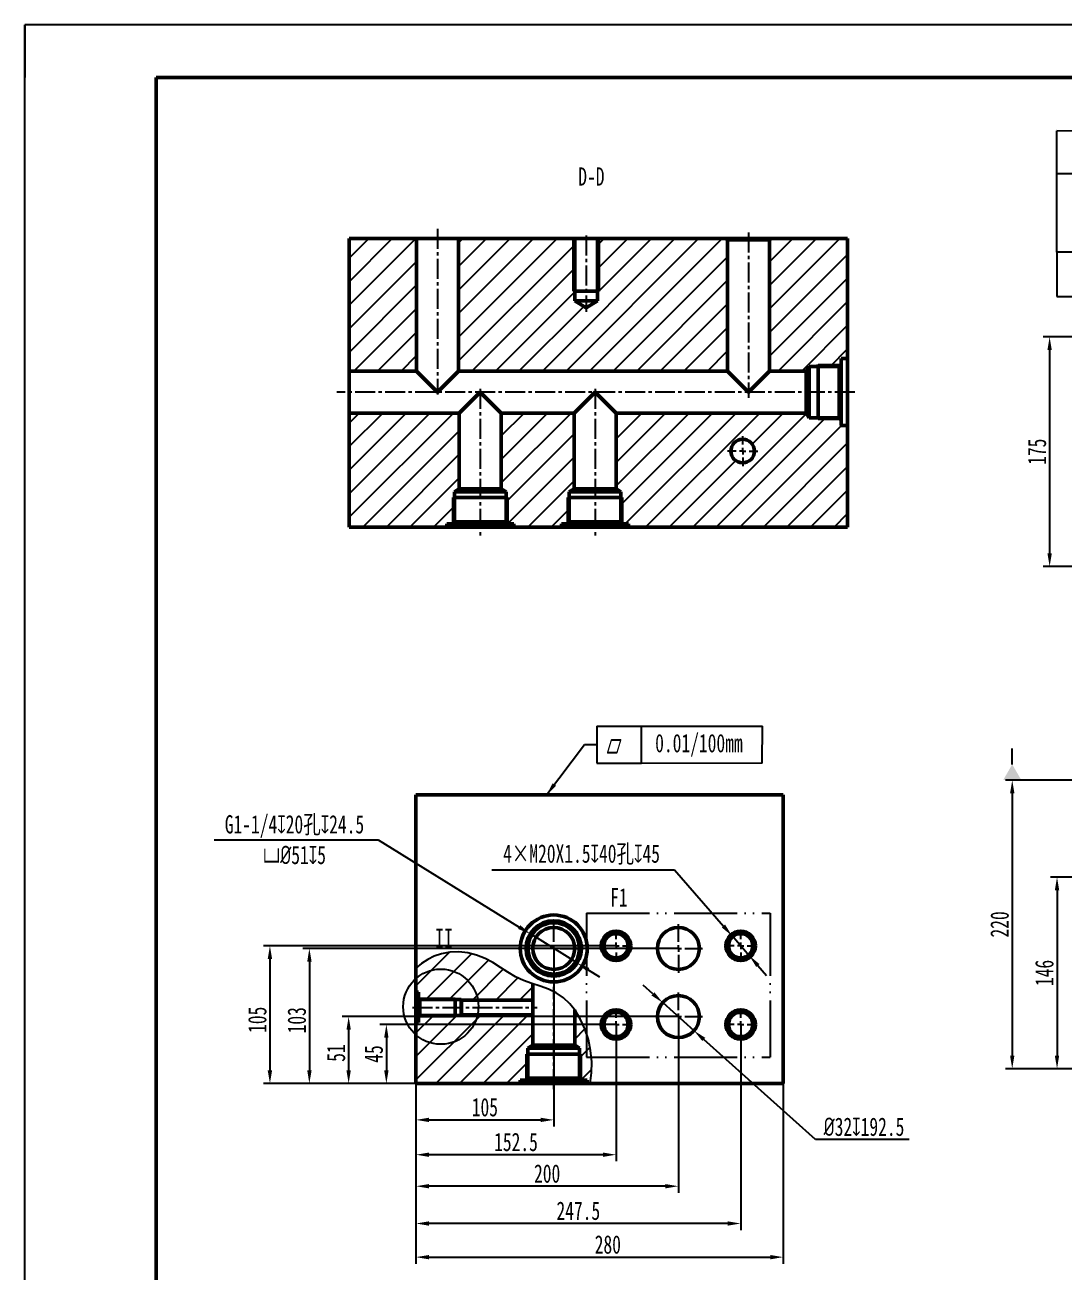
# Model space of a CAD drawing. Header units: millimetres. Extents: x 1810 to 2404, y 10 to 430.
# Drawn here: x 1809.7 to 2007.7, y 192.3 to 430 of the extents above; entities that cross this region are included whole.
import ezdxf
from ezdxf import colors
from ezdxf.entities.mleader import LeaderData, LeaderLine
from ezdxf.math import Vec2, Vec3

# ---------------------------------------------------------------- set-up
doc = ezdxf.new("R2010")
doc.units = ezdxf.units.MM
doc.header["$PDSIZE"] = -1
for name, pattern in [('ACAD_ISO05W100', [33, 24, -3, 0, -3, 0, -3]), ('Amconstr', [9999, 9999, 0]), ('CENTER', [10.16, 6.35, -1.27, 1.27, -1.27]), ('CENTER2', [28.575, 19.05, -3.175, 3.175, -3.175]), ('CENTERX2', [20.32, 12.7, -2.54, 2.54, -2.54])]:
    doc.linetypes.add(name, pattern=pattern)
for name, color, linetype in [('11', 1, 'Continuous'), ('2细线层', 4, 'Continuous'), ('3中心线层', 240, 'CENTERX2'), ('5剖面线层', 2, 'Continuous'), ('中心线', 1, 'CENTER'), ('剖面线', 6, 'Continuous'), ('形位公差', 6, 'Continuous'), ('文字层', 3, 'Continuous')]:
    doc.layers.add(name, color=color, linetype=linetype)
doc.layers.add('1轮廓实线层', color=7, linetype='Continuous', lineweight=50)
doc.layers.add('label 2', color=150, linetype='Continuous', lineweight=25)
doc.styles.add('GB 3.5', font='simfang.ttf', dxfattribs={"width": 0.7, "height": 3.5})
doc.styles.get("Standard").update_dxf_attribs({"font": ''})
doc.styles.get('Standard').set_extended_font_data('宋体')
doc.dimstyles.new('国标', dxfattribs={"dimtxt": 3.5, "dimasz": 2.5, "dimexe": 1.25, "dimexo": 0, "dimtad": 1, "dimlfac": 5, "dimdsep": 46, "dimtxsty": 'GB 3.5', "dimcen": 2.5, "dimclrd": 3, "dimclre": 3, "dimclrt": 3, "dimadec": 0, "dimazin": 0, "dimtfac": 1, "dimtmove": 0, "dimatfit": 3, "dimfxl": 1, "dimlwd": 25, "dimlwe": 25, "dimarcsym": 0})
doc.dimstyles.new('国标1：4', dxfattribs={"dimtxt": 3.5, "dimasz": 2.5, "dimexe": 1.25, "dimexo": 0, "dimtad": 1, "dimlfac": 4, "dimdsep": 46, "dimtxsty": 'GB 3.5', "dimcen": 2.5, "dimclrd": 3, "dimclre": 3, "dimclrt": 3, "dimadec": 0, "dimazin": 0, "dimtfac": 1, "dimtmove": 0, "dimatfit": 3, "dimfxl": 1, "dimlwd": 25, "dimlwe": 25, "dimarcsym": 0})
doc.dimstyles.new('国标1：4$3', dxfattribs={"dimtxt": 3.5, "dimasz": 2.5, "dimexe": 1.25, "dimexo": 0, "dimtad": 1, "dimtih": 1, "dimtoh": 1, "dimlfac": 4, "dimdsep": 46, "dimtxsty": 'GB 3.5', "dimcen": 2.5, "dimclrd": 3, "dimclre": 3, "dimclrt": 3, "dimadec": 0, "dimazin": 0, "dimtfac": 1, "dimtmove": 0, "dimatfit": 3, "dimfxl": 1, "dimlwd": 25, "dimlwe": 25, "dimarcsym": 0})
pattern_1 = [(45, (1810.3103, 11.3598), (-2.245064, 2.245064), [])]
pattern_2 = [(45, (1809.9007, 14.1923), (-2.245064, 2.245064), [])]

# ---------------------------------------------------------------- blocks, each defined once
blk = doc.blocks.new('SW_CENTERMARKSYMBOL_18')
at = {"layer": '中心线', "color": 0}
for p, q in [((0, 1.25), (0, 5.53125)), ((-1.25, 0), (-5.53125, 0)), ((0, 0), (-0.625, 0)), ((0, 0), (0, 0.625)), ((0, 0), (0, -0.625)), ((0, 0), (0.625, 0)), ((1.25, 0), (5.53125, 0)), ((0, -1.25), (0, -5.53125))]:
    blk.add_line(p, q, dxfattribs=at)
blk = doc.blocks.new('SW_CENTERMARKSYMBOL_19')
at = {"layer": '中心线', "color": 0}
for p, q in [((0, 1.25), (0, 4.625)), ((-1.25, 0), (-4.625, 0)), ((0, 0), (-0.625, 0)), ((0, 0), (0, 0.625)), ((0, 0), (0, -0.625)), ((0, 0), (0.625, 0)), ((1.25, 0), (4.625, 0)), ((0, -1.25), (0, -4.625))]:
    blk.add_line(p, q, dxfattribs=at)
blk = doc.blocks.new('SW_CENTERMARKSYMBOL_20')
at = {"layer": '中心线', "color": 0}
for p, q in [((0, 1.25), (0, 4.625)), ((-1.25, 0), (-4.625, 0)), ((0, 0), (-0.625, 0)), ((0, 0), (0, 0.625)), ((0, 0), (0, -0.625)), ((0, 0), (0.625, 0)), ((1.25, 0), (4.625, 0)), ((0, -1.25), (0, -4.625))]:
    blk.add_line(p, q, dxfattribs=at)
blk = doc.blocks.new('SW_CENTERMARKSYMBOL_21')
at = {"layer": '中心线', "color": 0}
for p, q in [((0, 1.25), (0, 2.9375)), ((-1.25, 0), (-2.9375, 0)), ((0, 0), (-0.625, 0)), ((0, 0), (0, 0.625)), ((0, 0), (0, -0.625)), ((0, 0), (0.625, 0)), ((1.25, 0), (2.9375, 0)), ((0, -1.25), (0, -2.9375))]:
    blk.add_line(p, q, dxfattribs=at)
blk = doc.blocks.new('SW_CENTERMARKSYMBOL_22')
at = {"layer": '中心线', "color": 0}
for p, q in [((0, 1.25), (0, 2.9375)), ((-1.25, 0), (-2.9375, 0)), ((0, 0), (-0.625, 0)), ((0, 0), (0, 0.625)), ((0, 0), (0, -0.625)), ((0, 0), (0.625, 0)), ((1.25, 0), (2.9375, 0)), ((0, -1.25), (0, -2.9375))]:
    blk.add_line(p, q, dxfattribs=at)
blk = doc.blocks.new('SW_CENTERMARKSYMBOL_23')
at = {"layer": '中心线', "color": 0}
for p, q in [((0, 1.25), (0, 2.9375)), ((-1.25, 0), (-2.9375, 0)), ((0, 0), (-0.625, 0)), ((0, 0), (0, 0.625)), ((0, 0), (0, -0.625)), ((0, 0), (0.625, 0)), ((1.25, 0), (2.9375, 0)), ((0, -1.25), (0, -2.9375))]:
    blk.add_line(p, q, dxfattribs=at)
blk = doc.blocks.new('SW_CENTERMARKSYMBOL_24')
at = {"layer": '中心线', "color": 0}
for p, q in [((0, 1.25), (0, 2.9375)), ((-1.25, 0), (-2.9375, 0)), ((0, 0), (-0.625, 0)), ((0, 0), (0, 0.625)), ((0, 0), (0, -0.625)), ((0, 0), (0.625, 0)), ((1.25, 0), (2.9375, 0)), ((0, -1.25), (0, -2.9375))]:
    blk.add_line(p, q, dxfattribs=at)
blk = doc.blocks.new('SW_CENTERMARKSYMBOL_40')
at = {"layer": '中心线', "color": 0}
for p, q in [((0, 1.25), (0, 2.875)), ((-1.25, 0), (-2.875, 0)), ((0, 0), (-0.625, 0)), ((0, 0), (0, 0.625)), ((0, 0), (0, -0.625)), ((0, 0), (0.625, 0)), ((1.25, 0), (2.875, 0)), ((0, -1.25), (0, -2.875))]:
    blk.add_line(p, q, dxfattribs=at)
blk = doc.blocks.new('*D68')
at = {"color": 3, "linetype": 'Continuous', "lineweight": 25, "transparency": 16777216}
for p, q in [((1884.17, 228.22), (1884.17, 193.88)), ((1954.17, 228.22), (1954.17, 193.88)), ((1886.67, 195.13), (1951.67, 195.13))]:
    blk.add_line(p, q, dxfattribs=at)
at = {"color": 3, "transparency": 16777216}
for points in [[(1886.67, 195.54), (1886.67, 194.71), (1884.17, 195.13)], [(1951.67, 195.54), (1951.67, 194.71), (1954.17, 195.13)]]:
    blk.add_solid(points, dxfattribs=at)
at = {"layer": 'Defpoints', "color": 0, "transparency": 16777216}
for p in [(1884.17, 228.22), (1954.17, 228.22), (1954.17, 195.13)]:
    blk.add_point(p, dxfattribs=at)
at = {"color": 3, "transparency": 16777216, "insert": (1920.73, 197.52), "char_height": 3.5, "attachment_point": 5, "style": 'GB 3.5'}
blk.add_mtext('280', dxfattribs=at)
blk = doc.blocks.new('*D70')
at = {"color": 3, "linetype": 'Continuous', "lineweight": 25, "transparency": 16777216}
for p, q in [((2075.72, 267.55), (2005.08, 267.55)), ((2006.33, 265.05), (2006.33, 233.55)), ((2075.72, 231.05), (2005.08, 231.05))]:
    blk.add_line(p, q, dxfattribs=at)
at = {"color": 3, "transparency": 16777216}
for points in [[(2005.91, 265.05), (2006.74, 265.05), (2006.33, 267.55)], [(2005.91, 233.55), (2006.74, 233.55), (2006.33, 231.05)]]:
    blk.add_solid(points, dxfattribs=at)
at = {"layer": 'Defpoints', "color": 0, "transparency": 16777216}
for p in [(2075.72, 267.55), (2006.33, 231.05), (2075.72, 231.05)]:
    blk.add_point(p, dxfattribs=at)
at = {"color": 3, "transparency": 16777216, "insert": (2003.93, 249.3), "char_height": 3.5, "attachment_point": 5, "rotation": 90, "style": 'GB 3.5'}
blk.add_mtext('146', dxfattribs=at)
blk = doc.blocks.new('*D71')
at = {"color": 3, "linetype": 'Continuous', "lineweight": 25, "transparency": 16777216}
for p, q in [((2074.62, 286.05), (1996.54, 286.05)), ((1997.79, 283.55), (1997.79, 233.55)), ((2075.04, 231.05), (1996.54, 231.05))]:
    blk.add_line(p, q, dxfattribs=at)
at = {"color": 3, "transparency": 16777216}
for points in [[(1997.38, 283.55), (1998.21, 283.55), (1997.79, 286.05)], [(1997.38, 233.55), (1998.21, 233.55), (1997.79, 231.05)]]:
    blk.add_solid(points, dxfattribs=at)
at = {"layer": 'Defpoints', "color": 0, "transparency": 16777216}
for p in [(2074.62, 286.05), (1997.79, 231.05), (2075.04, 231.05)]:
    blk.add_point(p, dxfattribs=at)
at = {"color": 3, "transparency": 16777216, "insert": (1995.4, 258.55), "char_height": 3.5, "attachment_point": 5, "rotation": 90, "style": 'GB 3.5'}
blk.add_mtext('220', dxfattribs=at)
blk = doc.blocks.new('*D75')
at = {"color": 3, "linetype": 'Continuous', "lineweight": 25, "transparency": 16777216}
for p, q in [((1922.3, 239.47), (1877.28, 239.47)), ((1878.53, 236.97), (1878.53, 230.72)), ((1922.3, 228.22), (1877.28, 228.22))]:
    blk.add_line(p, q, dxfattribs=at)
at = {"color": 3, "transparency": 16777216}
for points in [[(1878.11, 236.97), (1878.94, 236.97), (1878.53, 239.47)], [(1878.11, 230.72), (1878.94, 230.72), (1878.53, 228.22)]]:
    blk.add_solid(points, dxfattribs=at)
at = {"layer": 'Defpoints', "color": 0, "transparency": 16777216}
for p in [(1922.3, 239.47), (1878.53, 228.22), (1922.3, 228.22)]:
    blk.add_point(p, dxfattribs=at)
at = {"color": 3, "transparency": 16777216, "insert": (1876.13, 233.85), "char_height": 3.5, "attachment_point": 5, "rotation": 90, "style": 'GB 3.5'}
blk.add_mtext('45', dxfattribs=at)
blk = doc.blocks.new('*D76')
at = {"color": 3, "linetype": 'Continuous', "lineweight": 25, "transparency": 16777216}
for p, q in [((1934.17, 240.97), (1870.09, 240.97)), ((1871.34, 238.47), (1871.34, 230.72)), ((1934.17, 228.22), (1870.09, 228.22))]:
    blk.add_line(p, q, dxfattribs=at)
at = {"color": 3, "transparency": 16777216}
for points in [[(1870.93, 238.47), (1871.76, 238.47), (1871.34, 240.97)], [(1870.93, 230.72), (1871.76, 230.72), (1871.34, 228.22)]]:
    blk.add_solid(points, dxfattribs=at)
at = {"layer": 'Defpoints', "color": 0, "transparency": 16777216}
for p in [(1934.17, 240.97), (1871.34, 228.22), (1934.17, 228.22)]:
    blk.add_point(p, dxfattribs=at)
at = {"color": 3, "transparency": 16777216, "insert": (1868.95, 234.03), "char_height": 3.5, "attachment_point": 5, "rotation": 90, "style": 'GB 3.5'}
blk.add_mtext('51', dxfattribs=at)
blk = doc.blocks.new('*D77')
at = {"color": 3, "linetype": 'Continuous', "lineweight": 25, "transparency": 16777216}
for p, q in [((1934.17, 253.97), (1862.61, 253.97)), ((1863.86, 251.47), (1863.86, 230.72)), ((1934.17, 228.22), (1862.61, 228.22))]:
    blk.add_line(p, q, dxfattribs=at)
at = {"color": 3, "transparency": 16777216}
for points in [[(1863.45, 251.47), (1864.28, 251.47), (1863.86, 253.97)], [(1863.45, 230.72), (1864.28, 230.72), (1863.86, 228.22)]]:
    blk.add_solid(points, dxfattribs=at)
at = {"layer": 'Defpoints', "color": 0, "transparency": 16777216}
for p in [(1934.17, 253.97), (1863.86, 228.22), (1934.17, 228.22)]:
    blk.add_point(p, dxfattribs=at)
at = {"color": 3, "transparency": 16777216, "insert": (1861.47, 240.28), "char_height": 3.5, "attachment_point": 5, "rotation": 90, "style": 'GB 3.5'}
blk.add_mtext('103', dxfattribs=at)
blk = doc.blocks.new('*D78')
at = {"color": 3, "linetype": 'Continuous', "lineweight": 25, "transparency": 16777216}
for p, q in [((1922.3, 254.47), (1855.09, 254.47)), ((1856.34, 251.97), (1856.34, 230.72)), ((1922.3, 228.22), (1855.09, 228.22))]:
    blk.add_line(p, q, dxfattribs=at)
at = {"color": 3, "transparency": 16777216}
for points in [[(1855.92, 251.97), (1856.76, 251.97), (1856.34, 254.47)], [(1855.92, 230.72), (1856.76, 230.72), (1856.34, 228.22)]]:
    blk.add_solid(points, dxfattribs=at)
at = {"layer": 'Defpoints', "color": 0, "transparency": 16777216}
for p in [(1922.3, 254.47), (1856.34, 228.22), (1922.3, 228.22)]:
    blk.add_point(p, dxfattribs=at)
at = {"color": 3, "transparency": 16777216, "insert": (1853.95, 240.37), "char_height": 3.5, "attachment_point": 5, "rotation": 90, "style": 'GB 3.5'}
blk.add_mtext('105', dxfattribs=at)
blk = doc.blocks.new('*D79')
at = {"color": 3, "linetype": 'Continuous', "lineweight": 25, "transparency": 16777216}
for p, q in [((1910.42, 253.97), (1910.42, 220.04)), ((1884.17, 228.22), (1884.17, 220.04)), ((1886.67, 221.29), (1907.92, 221.29))]:
    blk.add_line(p, q, dxfattribs=at)
at = {"color": 3, "transparency": 16777216}
for points in [[(1886.67, 221.71), (1886.67, 220.88), (1884.17, 221.29)], [(1907.92, 221.71), (1907.92, 220.88), (1910.42, 221.29)]]:
    blk.add_solid(points, dxfattribs=at)
at = {"layer": 'Defpoints', "color": 0, "transparency": 16777216}
for p in [(1910.42, 253.97), (1884.17, 228.22), (1910.42, 221.29)]:
    blk.add_point(p, dxfattribs=at)
at = {"color": 3, "transparency": 16777216, "insert": (1897.3, 223.69), "char_height": 3.5, "attachment_point": 5, "style": 'GB 3.5'}
blk.add_mtext('105', dxfattribs=at)
blk = doc.blocks.new('*D80')
at = {"color": 3, "linetype": 'Continuous', "lineweight": 25, "transparency": 16777216}
for p, q in [((1922.3, 239.47), (1922.3, 213.4)), ((1884.17, 228.22), (1884.17, 213.4)), ((1919.8, 214.65), (1886.67, 214.65))]:
    blk.add_line(p, q, dxfattribs=at)
at = {"color": 3, "transparency": 16777216}
for points in [[(1886.67, 215.07), (1886.67, 214.24), (1884.17, 214.65)], [(1919.8, 215.07), (1919.8, 214.24), (1922.3, 214.65)]]:
    blk.add_solid(points, dxfattribs=at)
at = {"layer": 'Defpoints', "color": 0, "transparency": 16777216}
for p in [(1922.3, 239.47), (1884.17, 228.22), (1884.17, 214.65)]:
    blk.add_point(p, dxfattribs=at)
at = {"color": 3, "transparency": 16777216, "insert": (1903.23, 217.06), "char_height": 3.5, "attachment_point": 5, "style": 'GB 3.5'}
blk.add_mtext('152.5', dxfattribs=at)
blk = doc.blocks.new('*D81')
at = {"color": 3, "linetype": 'Continuous', "lineweight": 25, "transparency": 16777216}
for p, q in [((1934.17, 240.97), (1934.17, 207.4)), ((1884.17, 228.22), (1884.17, 207.4)), ((1931.67, 208.65), (1886.67, 208.65))]:
    blk.add_line(p, q, dxfattribs=at)
at = {"color": 3, "transparency": 16777216}
for points in [[(1886.67, 209.06), (1886.67, 208.23), (1884.17, 208.65)], [(1931.67, 209.06), (1931.67, 208.23), (1934.17, 208.65)]]:
    blk.add_solid(points, dxfattribs=at)
at = {"layer": 'Defpoints', "color": 0, "transparency": 16777216}
for p in [(1934.17, 240.97), (1884.17, 228.22), (1884.17, 208.65)]:
    blk.add_point(p, dxfattribs=at)
at = {"color": 3, "transparency": 16777216, "insert": (1909.17, 211.04), "char_height": 3.5, "attachment_point": 5, "style": 'GB 3.5'}
blk.add_mtext('200', dxfattribs=at)
blk = doc.blocks.new('*D82')
at = {"color": 3, "linetype": 'Continuous', "lineweight": 25, "transparency": 16777216}
for p, q in [((1946.05, 239.47), (1946.05, 200.29)), ((1884.17, 228.22), (1884.17, 200.29)), ((1943.55, 201.54), (1886.67, 201.54))]:
    blk.add_line(p, q, dxfattribs=at)
at = {"color": 3, "transparency": 16777216}
for points in [[(1886.67, 201.96), (1886.67, 201.12), (1884.17, 201.54)], [(1943.55, 201.96), (1943.55, 201.12), (1946.05, 201.54)]]:
    blk.add_solid(points, dxfattribs=at)
at = {"layer": 'Defpoints', "color": 0, "transparency": 16777216}
for p in [(1946.05, 239.47), (1884.17, 228.22), (1884.17, 201.54)]:
    blk.add_point(p, dxfattribs=at)
at = {"color": 3, "transparency": 16777216, "insert": (1915.11, 203.95), "char_height": 3.5, "attachment_point": 5, "style": 'GB 3.5'}
blk.add_mtext('247.5', dxfattribs=at)
blk = doc.blocks.new('*D109')
at = {"color": 3, "linetype": 'Continuous', "lineweight": 25, "transparency": 16777216}
for p, q in [((2068.67, 370.52), (2003.67, 370.52)), ((2004.92, 368.02), (2004.92, 329.27)), ((2021.79, 326.77), (2003.67, 326.77))]:
    blk.add_line(p, q, dxfattribs=at)
at = {"color": 3, "transparency": 16777216}
for points in [[(2004.5, 368.02), (2005.33, 368.02), (2004.92, 370.52)], [(2004.5, 329.27), (2005.33, 329.27), (2004.92, 326.77)]]:
    blk.add_solid(points, dxfattribs=at)
at = {"layer": 'Defpoints', "color": 0, "transparency": 16777216}
for p in [(2068.67, 370.52), (2004.92, 326.77), (2021.79, 326.77)]:
    blk.add_point(p, dxfattribs=at)
at = {"color": 3, "transparency": 16777216, "insert": (2002.52, 348.65), "char_height": 3.5, "attachment_point": 5, "rotation": 90, "style": 'GB 3.5'}
blk.add_mtext('175', dxfattribs=at)
blk = doc.blocks.new('*D132')
at = {"color": 3, "linetype": 'Continuous', "lineweight": 25, "transparency": 16777216}
for p, q in [((1898.62, 268.94), (1933.44, 268.94)), ((1933.44, 268.94), (1942.76, 258.24)), ((1947.69, 252.59), (1944.4, 256.36)), ((1949.33, 250.7), (1950.97, 248.82))]:
    blk.add_line(p, q, dxfattribs=at)
at = {"color": 3, "transparency": 16777216}
for points in [[(1943.08, 258.52), (1942.45, 257.97), (1944.4, 256.36)], [(1949.64, 250.98), (1949.02, 250.43), (1947.69, 252.59)]]:
    blk.add_solid(points, dxfattribs=at)
at = {"layer": 'Defpoints', "color": 0, "transparency": 16777216}
for p in [(1944.4, 256.36), (1947.69, 252.59)]:
    blk.add_point(p, dxfattribs=at)
at = {"color": 3, "transparency": 16777216, "insert": (1915.72, 271.86), "char_height": 3.5, "attachment_point": 5, "style": 'GB 3.5'}
blk.add_mtext('4×M20X1.5{\\fGDT|b0|i0|c134|p2;x}40孔{\\fGDT|b0|i0|c134|p2;x}45', dxfattribs=at)
blk = doc.blocks.new('*D140')
at = {"color": 3, "linetype": 'Continuous', "lineweight": 25, "transparency": 16777216}
for p, q in [((1845.7, 274.69), (1876.97, 274.69)), ((1876.97, 274.69), (1903.84, 258.05)), ((1914.87, 251.21), (1905.97, 256.73)), ((1917, 249.9), (1919.13, 248.58))]:
    blk.add_line(p, q, dxfattribs=at)
at = {"color": 3, "transparency": 16777216}
for points in [[(1904.06, 258.4), (1903.62, 257.69), (1905.97, 256.73)], [(1917.22, 250.25), (1916.78, 249.54), (1914.87, 251.21)]]:
    blk.add_solid(points, dxfattribs=at)
at = {"layer": 'Defpoints', "color": 0, "transparency": 16777216}
for p in [(1905.97, 256.73), (1914.87, 251.21)]:
    blk.add_point(p, dxfattribs=at)
at = {"color": 3, "transparency": 16777216, "insert": (1861.02, 274.69), "char_height": 3.5, "attachment_point": 5, "style": 'GB 3.5'}
blk.add_mtext('G1-1/4{\\fGDT|b0|i0|c134|p2;x}20孔{\\fGDT|b0|i0|c134|p2;x}24.5\\P{\\Fgdt|c134;v\\fISOCPEUR|b0|i0|c0|p34;%%C\\fSimSun|b0|i0|c134|p2;51\\fGDT|b0|i0|c134|p2;x\\fSimSun|b0|i0|c134|p2;5}', dxfattribs=at)
blk = doc.blocks.new('*D142')
at = {"color": 3, "linetype": 'Continuous', "lineweight": 25, "transparency": 16777216}
for p, q in [((1929.33, 245.31), (1927.47, 246.98)), ((1931.19, 243.64), (1937.15, 238.3)), ((1960.31, 217.55), (1939.01, 236.63)), ((1978.14, 217.55), (1960.31, 217.55))]:
    blk.add_line(p, q, dxfattribs=at)
at = {"color": 3, "transparency": 16777216}
for points in [[(1929.61, 245.62), (1929.05, 245), (1931.19, 243.64)], [(1939.29, 236.94), (1938.73, 236.32), (1937.15, 238.3)]]:
    blk.add_solid(points, dxfattribs=at)
at = {"layer": 'Defpoints', "color": 0, "transparency": 16777216}
for p in [(1931.19, 243.64), (1937.15, 238.3)]:
    blk.add_point(p, dxfattribs=at)
at = {"color": 3, "transparency": 16777216, "insert": (1969.54, 219.96), "char_height": 3.5, "attachment_point": 5, "style": 'GB 3.5'}
blk.add_mtext('{\\fISOCPEUR|b0|i0|c0|p34;%%C}32{\\fGDT|b0|i0|c134|p2;x}192.5', dxfattribs=at)
blk = doc.blocks.new('_DatumFilled')
at = {"color": 0, "linetype": 'ByBlock'}
blk.add_solid([(0, 0.577), (-1, 0), (0, -0.577)], dxfattribs=at)

msp = doc.modelspace()

# ---------------------------------------------------------------- hatches: boundary and pattern name
at = {"layer": '5剖面线层'}
h = msp.add_hatch(dxfattribs=at)
h.set_pattern_fill('ANSI31', color=256, style=0)
h.set_pattern_definition(pattern_2)
h.paths.add_polyline_path([(1884.301, 389.2693), (1871.426, 389.2693), (1871.426, 364.0193), (1884.301, 364.0193)], flags=0)
h = msp.add_hatch(dxfattribs=at)
h.set_pattern_fill('ANSI31', color=256, style=0)
h.set_pattern_definition(pattern_2)
h.paths.add_polyline_path([(1918.7897, 377.3943), (1916.6022, 376.0799), (1914.4147, 377.3943), (1914.4147, 389.2693), (1892.301, 389.2693), (1892.301, 364.0193), (1943.5522, 364.0193), (1943.5522, 389.0193), (1943.3022, 389.2693), (1918.7897, 389.2693)], flags=0)
h = msp.add_hatch(dxfattribs=at)
h.set_pattern_fill('ANSI31', color=256, style=0)
h.set_pattern_definition(pattern_2)
h.paths.add_polyline_path([(1951.8022, 389.2693), (1951.5522, 389.0193), (1951.5522, 364.0193), (1958.5239, 364.0193), (1959.0685, 364.9256), (1964.801, 364.9256), (1965.176, 365.3006), (1965.176, 366.3943), (1966.426, 366.3943), (1966.426, 389.2693)], flags=0)
h = msp.add_hatch(dxfattribs=at)
h.set_pattern_fill('ANSI31', color=256, style=0)
h.set_pattern_definition(pattern_2)
h.paths.add_polyline_path([(1892.426, 356.0193), (1871.426, 356.0193), (1871.426, 334.2693), (1890.051, 334.2693), (1890.051, 334.8943), (1891.1447, 334.8943), (1891.5197, 335.2693), (1891.5197, 341.0193), (1892.426, 341.5639)], flags=0)
h = msp.add_hatch(dxfattribs=at)
h.set_pattern_fill('ANSI31', color=256, style=0)
h.set_pattern_definition(pattern_2)
h.paths.add_polyline_path([(1913.0197, 334.8943), (1913.3947, 335.2693), (1913.3947, 341.0193), (1914.301, 341.5639), (1914.301, 356.0193), (1900.426, 356.0193), (1900.426, 341.5639), (1901.3322, 341.0193), (1901.3322, 335.2693), (1901.7072, 334.8943), (1902.801, 334.8943), (1902.801, 334.2693), (1911.926, 334.2693), (1911.926, 334.8943)], flags=0)
h = msp.add_hatch(dxfattribs=at)
h.set_pattern_fill('ANSI31', color=256, style=0)
h.set_pattern_definition(pattern_2)
h.paths.add_polyline_path([(1923.5822, 334.8943), (1924.676, 334.8943), (1924.676, 334.2693), (1966.426, 334.2693), (1966.426, 353.6443), (1965.176, 353.6443), (1965.176, 354.7381), (1964.801, 355.1131), (1959.0685, 355.1131), (1958.5239, 356.0193), (1922.301, 356.0193), (1922.301, 341.5639), (1923.2072, 341.0193), (1923.2072, 335.2693)], flags=0)
edge = h.paths.add_edge_path(flags=0)
edge.add_arc((1946.426, 348.7693), 2.25, 0, 360)
h = msp.add_hatch(dxfattribs=at)
h.set_pattern_fill('ANSI31', color=256, style=0)
h.set_pattern_definition(pattern_1)
edge = h.paths.add_edge_path(flags=0)
edge.add_line((1884.171, 250.1886), (1884.171, 245.6079))
edge.add_line((1884.171, 245.6079), (1884.671, 245.6079))
edge.add_line((1884.671, 245.6079), (1884.671, 244.5939))
edge.add_spline(control_points=[(1884.671, 244.5939), (1884.7572, 244.4759), (1884.8411, 244.3561), (1884.921, 244.2337)], knot_values=[0.00000118, 0.00000118, 0.00000118, 0.00000118, 0.00175159, 0.00175159, 0.00175159, 0.00175159], weights=[1, 1, 1, 1], degree=3, periodic=0)
edge.add_line((1884.921, 244.2337), (1892.796, 244.2337))
edge.add_spline(control_points=[(1892.796, 244.2337), (1892.8087, 244.2013), (1892.8213, 244.1688), (1892.8336, 244.1363)], knot_values=[0.00000189, 0.00000189, 0.00000189, 0.00000189, 0.00041513, 0.00041513, 0.00041513, 0.00041513], weights=[1, 1, 1, 1], degree=3, periodic=0)
edge.add_line((1892.8336, 244.1363), (1906.421, 244.1363))
edge.add_line((1906.421, 244.1363), (1906.421, 247.2399))
edge.add_spline(control_points=[(1906.421, 247.2399), (1905.5931, 247.5128), (1902.0304, 248.7616), (1897.2471, 253.2116), (1889.045, 253.7095), (1885.4827, 251.4227), (1884.171, 250.1886)], knot_values=[0.72088691, 0.72088691, 0.72088691, 0.72088691, 0.74220425, 0.81332786, 0.87811721, 0.92351769, 0.92351769, 0.92351769, 0.92351769], weights=[1, 1, 1, 1, 1, 1, 1], degree=3, periodic=0)
h = msp.add_hatch(dxfattribs=at)
h.set_pattern_fill('ANSI31', color=256, style=0)
h.set_pattern_definition(pattern_1)
edge = h.paths.add_edge_path(flags=0)
edge.add_line((1905.1398, 228.8471), (1905.5148, 229.2221))
edge.add_line((1905.5148, 229.2221), (1905.5148, 234.9721))
edge.add_line((1905.5148, 234.9721), (1906.421, 235.5166))
edge.add_line((1906.421, 235.5166), (1906.421, 241.3078))
edge.add_line((1906.421, 241.3078), (1892.8336, 241.3078))
edge.add_spline(control_points=[(1892.8336, 241.3078), (1892.8213, 241.2753), (1892.8087, 241.2428), (1892.796, 241.2104)], knot_values=[0.01198142, 0.01198142, 0.01198142, 0.01198142, 0.01239469, 0.01239469, 0.01239469, 0.01239469], weights=[1, 1, 1, 1], degree=3, periodic=0)
edge.add_line((1892.796, 241.2104), (1884.921, 241.2104))
edge.add_spline(control_points=[(1884.921, 241.2104), (1884.8411, 241.0881), (1884.7572, 240.9682), (1884.671, 240.8502)], knot_values=[0.01486681, 0.01486681, 0.01486681, 0.01486681, 0.01663358, 0.01663358, 0.01663358, 0.01663358], weights=[1, 1, 1, 1], degree=3, periodic=0)
edge.add_line((1884.671, 240.8502), (1884.671, 239.8362))
edge.add_line((1884.671, 239.8362), (1884.171, 239.8362))
edge.add_line((1884.171, 239.8362), (1884.171, 228.2221))
edge.add_line((1884.171, 228.2221), (1904.046, 228.2221))
edge.add_line((1904.046, 228.2221), (1904.046, 228.8471))
edge.add_line((1904.046, 228.8471), (1905.1398, 228.8471))
h = msp.add_hatch(dxfattribs=at)
h.set_pattern_fill('ANSI31', color=256, style=0)
h.set_pattern_definition(pattern_1)
edge = h.paths.add_edge_path(flags=0)
edge.add_line((1914.421, 242.2642), (1914.421, 235.5166))
edge.add_line((1914.421, 235.5166), (1915.3273, 234.9721))
edge.add_line((1915.3273, 234.9721), (1915.3273, 229.2221))
edge.add_line((1915.3273, 229.2221), (1915.7023, 228.8471))
edge.add_line((1915.7023, 228.8471), (1916.796, 228.8471))
edge.add_line((1916.796, 228.8471), (1916.796, 228.2221))
edge.add_line((1916.796, 228.2221), (1917.3359, 228.2221))
edge.add_spline(control_points=[(1917.3359, 228.2221), (1917.7915, 230.4817), (1917.7447, 235.5163), (1915.8662, 240.2724), (1914.421, 242.2642)], knot_values=[0.52600566, 0.52600566, 0.52600566, 0.52600566, 0.58132792, 0.6411425, 0.6411425, 0.6411425, 0.6411425], weights=[1, 1, 1, 1, 1], degree=3, periodic=0)

# ---------------------------------------------------------------- linework, layer by layer
for p, q in [((2013.3184, 409.7141), (2006.3184, 409.7914)), ((2006.3184, 386.7158), (2006.3184, 409.7914)), ((2006.3184, 401.7146), (2013.3184, 401.7146)), ((1914.1022, 379.2693), (1914.1022, 389.2693)), ((1919.1022, 389.2693), (1919.1022, 379.2693)), ((2013.3184, 386.7158), (2006.3184, 386.7158)), ((2006.3184, 386.7158), (2006.3184, 378.2158)), ((2006.3184, 378.2158), (2013.3184, 378.2158)), ((1960.801, 365.2581), (1965.1335, 365.2581)), ((1965.1335, 354.7806), (1960.801, 354.7806)), ((1891.1872, 334.9368), (1891.1872, 339.8943)), ((1901.6647, 339.8943), (1901.6647, 334.9368)), ((1913.0622, 334.9368), (1913.0622, 339.8943)), ((1923.5397, 339.8943), (1923.5397, 334.9368)), ((1918.6239, 296.3167), (1918.6239, 289.3167)), ((1918.6239, 296.3167), (1950.1995, 296.3167)), ((1927.1239, 289.3167), (1927.1239, 296.3167)), ((1928.2894, 296.3167), (1936.7894, 296.3167)), ((1950.1222, 289.3167), (1950.1995, 296.3167)), ((1918.6239, 289.3167), (1927.1239, 289.3167)), ((1927.1239, 289.3167), (1950.1228, 289.3718)), ((1884.671, 244.5074), (1891.671, 244.5074)), ((1891.671, 240.9367), (1884.671, 240.9367)), ((1905.1823, 228.8896), (1905.1823, 233.8471)), ((1915.6598, 233.8471), (1915.6598, 228.8896))]:
    msp.add_line(p, q)
at = {"flags": 128}
msp.add_lwpolyline([(1917.3359, 228.2221), (1917.6174, 230.2804), (1917.6526, 232.3882), (1917.4502, 234.5099), (1917.0187, 236.6091), (1916.3636, 238.641), (1915.488, 240.5549), (1914.5745, 242.0484), (1913.5065, 243.3891), (1912.2858, 244.5461), (1910.9145, 245.4883), (1909.4049, 246.209), (1907.835, 246.7777), (1906.2332, 247.3021), (1904.6535, 247.875), (1903.147, 248.5841), (1901.6888, 249.4453), (1900.2628, 250.3692), (1898.8237, 251.2754), (1897.3258, 252.0831), (1895.7254, 252.7133), (1894.0575, 253.1157), (1892.3469, 253.2959), (1890.6479, 253.2476), (1889.015, 252.9648), (1887.6697, 252.5174), (1886.4203, 251.8943), (1885.2574, 251.1124), (1884.171, 250.1886)], dxfattribs=at)
for centre, radius in [((1910.421, 253.9721), 5.2388), ((1922.296, 254.4721), 2.5), ((1946.046, 254.4721), 2.5), ((1922.296, 239.4721), 2.5), ((1946.046, 239.4721), 2.5)]:
    msp.add_arc(centre, radius, 255, 195)
at = {"layer": '11', "linetype": 'ACAD_ISO05W100', "ltscale": 0.5}
for p, q in [((1916.671, 260.7221), (1951.671, 260.7221)), ((1916.671, 260.7221), (1916.671, 233.2221)), ((1951.671, 260.7221), (1951.671, 233.2221)), ((1916.671, 233.2221), (1951.671, 233.2221))]:
    msp.add_line(p, q, dxfattribs=at)
at = {"layer": '1轮廓实线层'}
for p, q in [((1834.6617, 20), (1834.6617, 420)), ((2393.6617, 420), (1834.6617, 420)), ((1871.426, 389.2693), (1871.426, 364.0193)), ((1884.301, 389.2693), (1871.426, 389.2693)), ((1884.301, 364.0193), (1884.301, 389.2693)), ((1892.301, 389.2693), (1884.301, 389.2693)), ((1892.301, 389.2693), (1892.301, 364.0193)), ((1914.4147, 389.2693), (1892.301, 389.2693)), ((1914.4147, 377.3943), (1914.4147, 389.2693)), ((1918.7897, 389.2693), (1914.4147, 389.2693)), ((1918.7897, 389.2693), (1918.7897, 377.3943)), ((1943.3022, 389.2693), (1918.7897, 389.2693)), ((1943.3022, 389.2693), (1943.5522, 389.0193)), ((1943.3022, 389.2693), (1951.8022, 389.2693)), ((1951.5522, 389.0193), (1943.5522, 389.0193)), ((1943.5522, 364.0193), (1943.5522, 389.0193)), ((1951.5522, 389.0193), (1951.8022, 389.2693)), ((1951.5522, 389.0193), (1951.5522, 364.0193)), ((1966.426, 389.2693), (1951.8022, 389.2693)), ((1966.426, 366.3943), (1966.426, 389.2693)), ((1914.4147, 379.2693), (1914.1022, 379.2693)), ((1919.1022, 379.2693), (1918.7897, 379.2693)), ((1916.6022, 376.0799), (1914.4147, 377.3943)), ((1918.7897, 377.3943), (1914.4147, 377.3943)), ((1918.7897, 377.3943), (1916.6022, 376.0799)), ((1965.176, 366.3943), (1966.426, 366.3943)), ((1965.176, 366.3943), (1965.176, 365.3006)), ((1966.426, 353.6443), (1966.426, 366.3943)), ((1871.426, 364.0193), (1871.426, 356.0193)), ((1871.426, 364.0193), (1884.301, 364.0193)), ((1888.301, 360.0193), (1884.301, 364.0193)), ((1892.301, 364.0193), (1888.301, 360.0193)), ((1892.301, 364.0193), (1943.5522, 364.0193)), ((1947.5522, 360.0193), (1943.5522, 364.0193)), ((1951.5522, 364.0193), (1947.5522, 360.0193)), ((1951.5522, 364.0193), (1958.5239, 364.0193)), ((1958.5239, 364.0193), (1959.0685, 364.9256)), ((1958.5239, 356.0193), (1958.5239, 364.0193)), ((1959.0685, 364.9256), (1964.801, 364.9256)), ((1959.0685, 355.1131), (1959.0685, 364.9256)), ((1960.801, 364.9256), (1960.801, 365.2581)), ((1965.176, 365.3006), (1964.801, 364.9256)), ((1964.801, 355.1131), (1964.801, 364.9256)), ((1965.176, 365.3006), (1965.176, 354.7381)), ((1892.426, 356.0193), (1896.426, 360.0193)), ((1896.426, 360.0193), (1900.426, 356.0193)), ((1914.301, 356.0193), (1918.301, 360.0193)), ((1918.301, 360.0193), (1922.301, 356.0193)), ((1892.426, 356.0193), (1871.426, 356.0193)), ((1871.426, 356.0193), (1871.426, 334.2693)), ((1892.426, 341.5639), (1892.426, 356.0193)), ((1914.301, 356.0193), (1900.426, 356.0193)), ((1900.426, 356.0193), (1900.426, 341.5639)), ((1914.301, 341.5639), (1914.301, 356.0193)), ((1922.301, 356.0193), (1922.301, 341.5639)), ((1958.5239, 356.0193), (1922.301, 356.0193)), ((1959.0685, 355.1131), (1958.5239, 356.0193)), ((1964.801, 355.1131), (1959.0685, 355.1131)), ((1960.801, 354.7806), (1960.801, 355.1131)), ((1964.801, 355.1131), (1965.176, 354.7381)), ((1965.176, 354.7381), (1965.176, 353.6443)), ((1966.426, 353.6443), (1965.176, 353.6443)), ((1966.426, 334.2693), (1966.426, 353.6443)), ((1891.5197, 341.0193), (1892.426, 341.5639)), ((1891.5197, 341.0193), (1901.3322, 341.0193)), ((1891.5197, 335.2693), (1891.5197, 341.0193)), ((1892.426, 341.5639), (1900.426, 341.5639)), ((1900.426, 341.5639), (1901.3322, 341.0193)), ((1901.3322, 341.0193), (1901.3322, 335.2693)), ((1913.3947, 341.0193), (1914.301, 341.5639)), ((1913.3947, 341.0193), (1923.2072, 341.0193)), ((1913.3947, 335.2693), (1913.3947, 341.0193)), ((1914.301, 341.5639), (1922.301, 341.5639)), ((1922.301, 341.5639), (1923.2072, 341.0193)), ((1923.2072, 341.0193), (1923.2072, 335.2693)), ((1891.1872, 339.8943), (1891.5197, 339.8943)), ((1901.3322, 339.8943), (1901.6647, 339.8943)), ((1913.0622, 339.8943), (1913.3947, 339.8943)), ((1923.2072, 339.8943), (1923.5397, 339.8943)), ((1891.5197, 335.2693), (1891.1447, 334.8943)), ((1891.5197, 335.2693), (1901.3322, 335.2693)), ((1901.7072, 334.8943), (1901.3322, 335.2693)), ((1913.3947, 335.2693), (1913.0197, 334.8943)), ((1913.3947, 335.2693), (1923.2072, 335.2693)), ((1923.5822, 334.8943), (1923.2072, 335.2693)), ((1890.051, 334.2693), (1871.426, 334.2693)), ((1890.051, 334.2693), (1890.051, 334.8943)), ((1891.1447, 334.8943), (1890.051, 334.8943)), ((1890.051, 334.2693), (1902.801, 334.2693)), ((1901.7072, 334.8943), (1891.1447, 334.8943)), ((1902.801, 334.8943), (1901.7072, 334.8943)), ((1902.801, 334.8943), (1902.801, 334.2693)), ((1911.926, 334.2693), (1902.801, 334.2693)), ((1911.926, 334.2693), (1911.926, 334.8943)), ((1913.0197, 334.8943), (1911.926, 334.8943)), ((1911.926, 334.2693), (1924.676, 334.2693)), ((1923.5822, 334.8943), (1913.0197, 334.8943)), ((1924.676, 334.8943), (1923.5822, 334.8943)), ((1924.676, 334.8943), (1924.676, 334.2693)), ((1966.426, 334.2693), (1924.676, 334.2693)), ((1884.171, 283.2221), (1884.171, 250.1886)), ((1884.171, 283.2221), (1954.171, 283.2221)), ((1954.171, 283.2221), (1954.171, 228.2221)), ((1884.171, 250.1886), (1884.171, 245.6079)), ((1906.421, 244.1363), (1906.421, 247.2399)), ((1884.171, 245.6079), (1884.671, 245.6079)), ((1884.171, 245.6079), (1884.171, 239.8362)), ((1884.671, 244.5939), (1884.671, 245.6079)), ((1884.671, 240.8502), (1884.671, 244.5939)), ((1884.921, 244.2337), (1884.671, 244.5074)), ((1884.921, 244.2337), (1884.921, 241.2104)), ((1884.921, 244.2337), (1892.796, 244.2337)), ((1891.671, 244.5074), (1891.671, 244.2337)), ((1892.796, 244.2337), (1892.796, 241.2104)), ((1892.796, 244.2337), (1892.8336, 244.1363)), ((1892.8336, 244.1363), (1892.8336, 241.3078)), ((1892.8336, 244.1363), (1906.421, 244.1363)), ((1884.671, 240.9367), (1884.921, 241.2104)), ((1884.671, 239.8362), (1884.671, 240.8502)), ((1892.796, 241.2104), (1884.921, 241.2104)), ((1891.671, 241.2104), (1891.671, 240.9367)), ((1892.8336, 241.3078), (1892.796, 241.2104)), ((1906.421, 241.3078), (1892.8336, 241.3078)), ((1906.421, 235.5166), (1906.421, 241.3078)), ((1914.421, 242.2642), (1914.421, 235.5166)), ((1884.671, 239.8362), (1884.171, 239.8362)), ((1884.171, 239.8362), (1884.171, 228.2221)), ((1905.5148, 234.9721), (1906.421, 235.5166)), ((1906.421, 235.5166), (1914.421, 235.5166)), ((1914.421, 235.5166), (1915.3273, 234.9721)), ((1905.1823, 233.8471), (1905.5148, 233.8471)), ((1905.5148, 229.2221), (1905.5148, 234.9721)), ((1905.5148, 234.9721), (1915.3273, 234.9721)), ((1915.3273, 234.9721), (1915.3273, 229.2221)), ((1915.3273, 233.8471), (1915.6598, 233.8471)), ((1904.046, 228.2221), (1884.171, 228.2221)), ((1905.1398, 228.8471), (1904.046, 228.8471)), ((1904.046, 228.2221), (1904.046, 228.8471)), ((1904.046, 228.2221), (1916.796, 228.2221)), ((1905.5148, 229.2221), (1905.1398, 228.8471)), ((1915.7023, 228.8471), (1905.1398, 228.8471)), ((1905.5148, 229.2221), (1915.3273, 229.2221)), ((1915.7023, 228.8471), (1915.3273, 229.2221)), ((1916.796, 228.8471), (1915.7023, 228.8471)), ((1916.796, 228.8471), (1916.796, 228.2221)), ((1917.3359, 228.2221), (1916.796, 228.2221)), ((1954.171, 228.2221), (1917.3359, 228.2221))]:
    msp.add_line(p, q, dxfattribs=at)
for centre, radius in [((1946.426, 348.7693), 2.25), ((1910.421, 253.9721), 6.375), ((1910.421, 253.9721), 5.2813), ((1910.421, 253.9721), 4.9062), ((1910.421, 253.9721), 4), ((1922.296, 254.4721), 2.8125), ((1922.296, 254.4721), 2.3125), ((1934.171, 253.9721), 4), ((1946.046, 254.4721), 2.8125), ((1946.046, 254.4721), 2.3125), ((1934.171, 240.9721), 4), ((1922.296, 239.4721), 2.8125), ((1922.296, 239.4721), 2.3125), ((1946.046, 239.4721), 2.8125), ((1946.046, 239.4721), 2.3125)]:
    msp.add_circle(centre, radius, dxfattribs=at)
msp.add_arc((1849.0724, 242.7221), 57.3661, 358.587376, 1.412624, dxfattribs=at)
for points, knots in [([(1914.4147, 379.2693), (1914.4625, 379.2693), (1914.6038, 379.2693), (1914.8325, 379.2693), (1915.1385, 379.2693), (1915.5085, 379.2693), (1915.9262, 379.2693), (1916.3735, 379.2693), (1916.8309, 379.2693), (1917.2782, 379.2693), (1917.696, 379.2693), (1918.0659, 379.2693), (1918.3719, 379.2693), (1918.6006, 379.2693), (1918.7419, 379.2693), (1918.7897, 379.2693), (1918.7804, 379.2693), (1918.7897, 379.2693)], [0, 0, 0, 0, 0.06666729, 0.13333391, 0.20000054, 0.26666716, 0.33333378, 0.4000004, 0.46666702, 0.53333365, 0.60000027, 0.66666689, 0.73333351, 0.80000013, 0.86666676, 0.93333338, 1, 1, 1, 1]), ([(1901.3322, 339.8943), (1901.2865, 339.8943), (1901.1503, 339.8943), (1900.926, 339.8943), (1900.6179, 339.8943), (1900.2318, 339.8943), (1899.7747, 339.8943), (1899.2553, 339.8943), (1898.6831, 339.8943), (1898.069, 339.8943), (1897.4242, 339.8943), (1896.7608, 339.8943), (1896.0911, 339.8943), (1895.4277, 339.8943), (1894.783, 339.8943), (1894.1688, 339.8943), (1893.5966, 339.8943), (1893.0772, 339.8943), (1892.6201, 339.8943), (1892.234, 339.8943), (1891.9259, 339.8943), (1891.7016, 339.8943), (1891.5654, 339.8943), (1891.5197, 339.8943), (1891.5285, 339.8943), (1891.5197, 339.8943)], [0, 0, 0, 0, 0.04347806, 0.08695633, 0.1304346, 0.17391287, 0.21739114, 0.26086941, 0.30434768, 0.34782595, 0.39130422, 0.43478249, 0.47826076, 0.52173903, 0.5652173, 0.60869557, 0.65217384, 0.69565211, 0.73913038, 0.78260865, 0.82608692, 0.86956519, 0.91304346, 0.95652173, 1, 1, 1, 1]), ([(1923.2072, 339.8943), (1923.1615, 339.8943), (1923.0253, 339.8943), (1922.801, 339.8943), (1922.4929, 339.8943), (1922.1068, 339.8943), (1921.6497, 339.8943), (1921.1303, 339.8943), (1920.5581, 339.8943), (1919.944, 339.8943), (1919.2992, 339.8943), (1918.6358, 339.8943), (1917.9661, 339.8943), (1917.3027, 339.8943), (1916.658, 339.8943), (1916.0438, 339.8943), (1915.4716, 339.8943), (1914.9522, 339.8943), (1914.4951, 339.8943), (1914.109, 339.8943), (1913.8009, 339.8943), (1913.5766, 339.8943), (1913.4404, 339.8943), (1913.3947, 339.8943), (1913.4035, 339.8943), (1913.3947, 339.8943)], [0, 0, 0, 0, 0.04347816, 0.08695642, 0.13043469, 0.17391295, 0.21739122, 0.26086949, 0.30434775, 0.34782602, 0.39130428, 0.43478255, 0.47826081, 0.52173908, 0.56521734, 0.60869561, 0.65217388, 0.69565214, 0.73913041, 0.78260867, 0.82608694, 0.8695652, 0.91304347, 0.95652173, 1, 1, 1, 1]), ([(1915.3273, 233.8471), (1915.2816, 233.8471), (1915.1453, 233.8471), (1914.9211, 233.8471), (1914.613, 233.8471), (1914.2269, 233.8471), (1913.7698, 233.8471), (1913.2504, 233.8471), (1912.6782, 233.8471), (1912.064, 233.8471), (1911.4192, 233.8471), (1910.7558, 233.8471), (1910.0862, 233.8471), (1909.4228, 233.8471), (1908.778, 233.8471), (1908.1638, 233.8471), (1907.5917, 233.8471), (1907.0722, 233.8471), (1906.6152, 233.8471), (1906.229, 233.8471), (1905.921, 233.8471), (1905.6967, 233.8471), (1905.5605, 233.8471), (1905.5148, 233.8471), (1905.5236, 233.8471), (1905.5148, 233.8471)], [0, 0, 0, 0, 0.043478212, 0.086956475, 0.130434738, 0.173913001, 0.217391265, 0.260869528, 0.304347791, 0.347826054, 0.391304317, 0.43478258, 0.478260843, 0.521739106, 0.565217369, 0.608695632, 0.652173895, 0.695652158, 0.739130422, 0.782608685, 0.826086948, 0.869565211, 0.913043474, 0.956521737, 1, 1, 1, 1])]:
    msp.add_open_spline(points, degree=3, knots=knots, dxfattribs=at)
for points in [[(1960.8008, 364.9256), (1960.801, 364.8799), (1960.801, 364.7436), (1960.801, 364.5194), (1960.801, 364.2113), (1960.801, 363.8252), (1960.801, 363.3681), (1960.801, 362.8487), (1960.801, 362.2765), (1960.801, 361.6623), (1960.801, 361.0175), (1960.801, 360.3541), (1960.801, 359.6845), (1960.801, 359.0211), (1960.801, 358.3763), (1960.801, 357.7621), (1960.801, 357.19), (1960.801, 356.6706), (1960.801, 356.2135), (1960.801, 355.8273), (1960.801, 355.5193), (1960.801, 355.295), (1960.801, 355.1588), (1960.801, 355.1131), (1960.801, 355.1219), (1960.801, 355.1131)], [(1891.671, 241.2104), (1891.671, 241.5444), (1891.671, 241.9156), (1891.671, 242.3123), (1891.671, 242.7221), (1891.671, 243.1318), (1891.671, 243.5285), (1891.671, 243.8998), (1891.671, 244.2337), (1891.671, 244.1252), (1891.671, 244.2337)]]:
    msp.add_open_spline(points, degree=3, dxfattribs=at)
at = {"layer": '2细线层'}
for p, q in [((1809.6617, 10), (1809.6617, 430)), ((2403.6617, 430), (1809.6617, 430)), ((1809.6617, 430), (1809.6617, 420))]:
    msp.add_line(p, q, dxfattribs=at)
at = {"layer": '3中心线层', "linetype": 'CENTER2', "ltscale": 0.2}
for p, q in [((1888.301, 391.1071), (1888.301, 359.5839)), ((1916.6022, 389.8875), (1916.6022, 375.3429)), ((1947.5522, 390.4447), (1947.5522, 358.9156)), ((1967.8208, 360.0193), (1869.0655, 360.0193)), ((1896.426, 360.6194), (1896.426, 332.6527)), ((1918.301, 360.6194), (1918.301, 332.6527)), ((1910.421, 227.135), (1910.421, 246.6744)), ((1883.4849, 242.7221), (1907.2667, 242.7221))]:
    msp.add_line(p, q, dxfattribs=at)
at = {"layer": '文字层'}
msp.add_circle((1888.9085, 242.865), 7.1714, dxfattribs=at)

# ---------------------------------------------------------------- block references
at = {"layer": '中心线'}
for name, p in [('SW_CENTERMARKSYMBOL_40', (1946.426, 348.7693)), ('SW_CENTERMARKSYMBOL_18', (1910.421, 253.9721)), ('SW_CENTERMARKSYMBOL_21', (1922.296, 254.4721)), ('SW_CENTERMARKSYMBOL_19', (1934.171, 253.9721)), ('SW_CENTERMARKSYMBOL_23', (1946.046, 254.4721)), ('SW_CENTERMARKSYMBOL_20', (1934.171, 240.9721)), ('SW_CENTERMARKSYMBOL_24', (1922.296, 239.4721)), ('SW_CENTERMARKSYMBOL_22', (1946.046, 239.4721))]:
    msp.add_blockref(name, p, dxfattribs=at)

# ---------------------------------------------------------------- texts
at = {"char_height": 3.5, "attachment_point": 1, "style": 'GB 3.5'}
for s, insert, width in [('0.01/100mm', (1929.7564, 294.8574), 27.921044), ('{\\Fgdt|c134;c}', (1920.4215, 294.458), 8.5)]:
    msp.add_mtext(s, dxfattribs=dict(at, insert=insert, width=width))
at = {"layer": '11', "insert": (1921.1707, 265.4618), "char_height": 3.5, "width": 11.271123, "attachment_point": 1, "style": 'GB 3.5'}
msp.add_mtext('F1', dxfattribs=at)
at = {"layer": '剖面线', "insert": (1917.5972, 402.8592), "char_height": 3.5, "attachment_point": 2, "style": 'GB 3.5'}
msp.add_mtext('D-D', dxfattribs=at)
at = {"layer": '文字层', "insert": (1887.8499, 257.7132), "char_height": 3.5, "attachment_point": 1, "style": 'GB 3.5'}
msp.add_mtext('II', dxfattribs=at)

# ---------------------------------------------------------------- dimensions: what is measured, and where the dimension line sits
for base, p1, p2, picture, middle in [((2004.9157, 326.7718), (2068.667, 370.5218), (2021.792, 326.7718), '*D109', (2002.5207, 348.6468)), ((1997.7942, 231.0546), (2074.6165, 286.0546), (2075.042, 231.0546), '*D71', (1995.3992, 258.5546)), ((2006.3274, 231.0546), (2075.7182, 267.5546), (2075.7182, 231.0546), '*D70', (2003.9324, 249.3046)), ((1878.5278, 228.2221), (1922.296, 239.4721), (1922.296, 228.2221), '*D75', (1876.1328, 233.8471))]:
    dim = msp.add_linear_dim(base=base, p1=p1, p2=p2, angle=90, dimstyle='国标1：4')
    dim.commit()
    dim.dimension.update_dxf_attribs({"geometry": picture, "text_midpoint": middle})
for p1, p2, text, picture, middle in [((1914.8749, 251.2138), (1905.9672, 256.7303), 'G1-1/4{\\fGDT|b0|i0|c134|p2;x}20孔{\\fGDT|b0|i0|c134|p2;x}24.5\\X{\\Fgdt|c134;v\\fISOCPEUR|b0|i0|c0|p34;%%C\\fSimSun|b0|i0|c134|p2;51\\fGDT|b0|i0|c134|p2;x\\fSimSun|b0|i0|c134|p2;5}', '*D140', (1861.0228, 274.6889)), ((1947.6884, 252.5872), (1944.4036, 256.3569), '4×M20X1.5{\\fGDT|b0|i0|c134|p2;x}40孔{\\fGDT|b0|i0|c134|p2;x}45', '*D132', (1915.7158, 268.9395)), ((1931.192, 243.6414), (1937.1501, 238.3027), '{\\fISOCPEUR|b0|i0|c0|p34;%%C}32{\\fGDT|b0|i0|c134|p2;x}192.5', '*D142', (1969.5402, 217.5477))]:
    dim = msp.add_diameter_dim_2p(p1=p1, p2=p2, text=text, dimstyle='国标1：4$3')
    dim.commit()
    dim.dimension.update_dxf_attribs({"geometry": picture, "text_midpoint": middle, "dimtype": 163})
for base, p1, p2, picture, middle in [((1856.3408, 228.2221), (1922.296, 254.4721), (1922.296, 228.2221), '*D78', (1856.3408, 240.3661)), ((1863.8636, 228.2221), (1934.171, 253.9721), (1934.171, 228.2221), '*D77', (1863.8636, 240.2812)), ((1871.3422, 228.2221), (1934.171, 240.9721), (1934.171, 228.2221), '*D76', (1871.3422, 234.0281))]:
    dim = msp.add_linear_dim(base=base, p1=p1, p2=p2, angle=90, dimstyle='国标1：4')
    dim.commit()
    dim.dimension.update_dxf_attribs({"geometry": picture, "text_midpoint": middle, "dimtype": 160})
for base, p1, p2, picture, middle in [((1910.421, 221.2921), (1884.171, 228.2221), (1910.421, 253.9721), '*D79', (1897.296, 223.6871)), ((1884.171, 214.6517), (1922.296, 239.4721), (1884.171, 228.2221), '*D80', (1903.2335, 217.0567))]:
    dim = msp.add_linear_dim(base=base, p1=p1, p2=p2, dimstyle='国标1：4')
    dim.commit()
    dim.dimension.update_dxf_attribs({"geometry": picture, "text_midpoint": middle})
for base, p1, p2, picture, middle in [((1884.171, 208.6461), (1934.171, 240.9721), (1884.171, 228.2221), '*D81', (1909.171, 208.6461)), ((1884.171, 201.5406), (1946.046, 239.4721), (1884.171, 228.2221), '*D82', (1915.1085, 201.5406)), ((1954.171, 195.1277), (1884.171, 228.2221), (1954.171, 228.2221), '*D68', (1920.7346, 195.1277))]:
    dim = msp.add_linear_dim(base=base, p1=p1, p2=p2, dimstyle='国标1：4')
    dim.commit()
    dim.dimension.update_dxf_attribs({"geometry": picture, "text_midpoint": middle, "dimtype": 160})

# ---------------------------------------------------------------- leaders
at = {"layer": 'label 2'}
ml = msp.add_multileader_mtext('Standard', dxfattribs=at)
ml.set_content('')
ml.set_leader_properties(color=150, linetype='Amconstr', lineweight=25)
ml.set_arrow_properties(name='DATUMFILLED')
ml.build(insert=Vec2(0, 0))
ml.multileader.update_dxf_attribs({"has_dogleg": 0, "text_left_attachment_type": 6, "text_right_attachment_type": 6, "dogleg_length": 1, "arrow_head_size": 3})
ctx = ml.context
ctx.base_point, ctx.char_height, ctx.arrow_head_size, ctx.landing_gap_size, ctx.plane_origin = Vec3(1997.7942, 292.0703), 3.5, 3, 0, Vec3(1997.7942, 286.0546)
ctx.left_attachment, ctx.right_attachment = 6, 6
notes = []
notes.append((ctx, [(0, (1, 1, 0), (1998.7942, 292.0703), (-1, 0), 1, [(0, [(1997.7942, 286.0546)], 0, [])])]))
ctx.mtext, ml.multileader.dxf.content_type = None, 0
at = {"layer": '形位公差'}
msp.add_leader([(1909.0424, 283.2221), (1916.2924, 292.8167), (1918.6239, 292.8167)], dimstyle='国标', override={"dimscale": 0, "dimgap": 0.625, "dimtad": 0}, dxfattribs=at)
for ctx, leaders in notes:
    for number, flags, end, landing, length, lines in leaders:
        leader = LeaderData()
        leader.index, (leader.has_last_leader_line, leader.has_dogleg_vector, leader.attachment_direction) = number, flags
        leader.last_leader_point, leader.dogleg_vector, leader.dogleg_length = Vec3(end), Vec3(landing), length
        for number, points, colour, breaks in lines:
            line = LeaderLine()
            line.index, line.vertices, line.color, line.breaks = number, Vec3.list(points), colors.encode_raw_color(colour), breaks
            leader.lines.append(line)
        ctx.leaders.append(leader)

doc.saveas('drawing.dxf')
